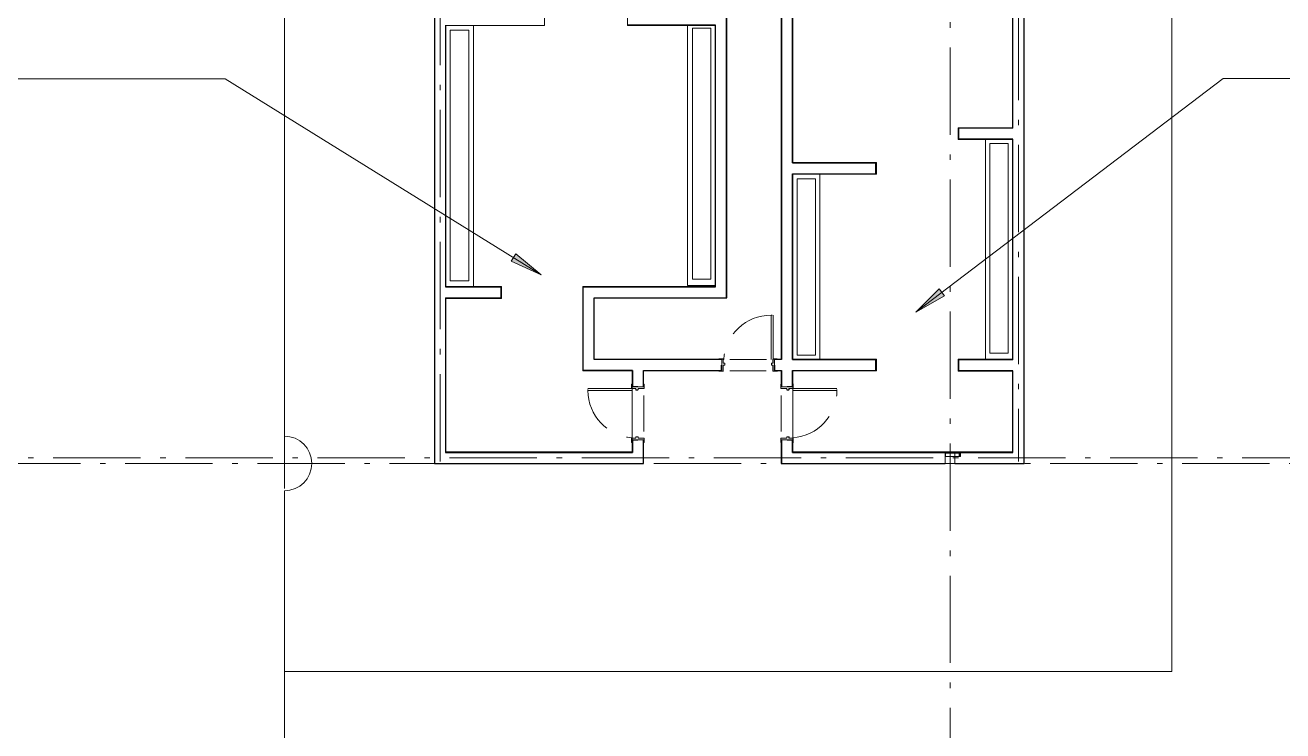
# Model space of a CAD drawing. Header units: metres. Extents: x -55 to 260, y -121 to 64.
# Drawn here: x 68.4 to 91.44, y -4.9 to 8.03 of the extents above; entities that cross this region are included whole.
import ezdxf

# ---------------------------------------------------------------- set-up
doc = ezdxf.new("R2010")
doc.units = ezdxf.units.M
doc.linetypes.add('01_Grid', pattern=[2.32, 1.6, -0.36, 0, -0.36])
doc.linetypes.add('04_Proyection', pattern=[1.2, 0.8, -0.4])
for name, color, linetype, lineweight in [('0-1', 7, 'Continuous', 5), ('03EJES-1', 1, '01_Grid', 5), ('06MUR-3', 8, 'Continuous', 25), ('06MUREXT-4', 92, 'Continuous', 15), ('07MURINT-1', 2, 'Continuous', 15), ('11PUER', 1, 'Continuous', 5), ('11PUER-4', 1, '04_Proyection', 5), ('22AMUEB', 8, 'Continuous', 5), ('32NOMZON', 2, 'Continuous', 5), ('46BANQ', 8, 'Continuous', 5), ('46BANQ-1', 253, 'Continuous', 5)]:
    doc.layers.add(name, color=color, linetype=linetype, lineweight=lineweight)

# ---------------------------------------------------------------- blocks, each defined once
blk = doc.blocks.new('22011_AR_rvt-2-A1 _ A700')
at = {"layer": '46BANQ-1'}
for p, q in [((89.408, 15.098), (89.408, -3.81)), ((73.152, 0.5), (73.152, 14.399)), ((73.152, -3.81), (73.152, -0.5)), ((89.408, -3.81), (73.152, -3.81))]:
    blk.add_line(p, q, dxfattribs=at)
blk.add_arc((73.152, 0), 0.5, 270, 90, dxfattribs=at)
blk = doc.blocks.new('Sgl - F - ENV - 3_x7_-8243981-A1 _ A700')
at = {"layer": '11PUER'}
for p, q in [((-0.535, 0.107), (-0.535, 0.114)), ((-0.535, 0.114), (-0.535, 0.107)), ((-0.534, 0.115), (-0.456, 0.115)), ((-0.534, 0.115), (-0.456, 0.115)), ((-0.534, 0.114), (-0.534, 0.107)), ((-0.534, 0.107), (-0.534, 0.114)), ((-0.457, 0.114), (-0.533, 0.114)), ((-0.457, 0.114), (-0.533, 0.114)), ((-0.533, 0.106), (-0.512, 0.106)), ((-0.512, 0.106), (-0.533, 0.106)), ((-0.512, 0.106), (-0.512, 0.106)), ((-0.512, 0.106), (-0.512, 0.106)), ((-0.456, 0.004), (-0.456, 0.113)), ((-0.455, 0.114), (-0.455, 0.004)), ((-0.431, 0.003), (-0.455, 0.003)), ((-0.431, 0.003), (-0.455, 0.003)), ((-0.454, 0.003), (-0.431, 0.003)), ((-0.454, 0.003), (-0.431, 0.003)), ((-0.43, -0.034), (-0.43, 0.002)), ((-0.43, 0.002), (-0.43, -0.034)), ((-0.429, 0.002), (-0.429, -0.035)), ((-0.429, -0.035), (-0.429, 0.002)), ((0.429, -0.035), (0.429, 0.002)), ((0.429, 0.002), (0.429, -0.035)), ((0.43, 0.002), (0.43, -0.034)), ((0.43, -0.034), (0.43, 0.002)), ((0.455, 0.003), (0.431, 0.003)), ((0.431, 0.003), (0.454, 0.003)), ((0.454, 0.003), (0.431, 0.003)), ((0.431, 0.003), (0.455, 0.003)), ((0.455, 0.004), (0.455, 0.114)), ((0.456, 0.115), (0.534, 0.115)), ((0.534, 0.115), (0.456, 0.115)), ((0.456, 0.113), (0.456, 0.004)), ((0.533, 0.114), (0.457, 0.114)), ((0.457, 0.114), (0.533, 0.114)), ((0.512, 0.106), (0.533, 0.106)), ((0.512, 0.106), (0.512, 0.106)), ((0.512, 0.106), (0.512, 0.106)), ((0.533, 0.106), (0.512, 0.106)), ((0.534, 0.107), (0.534, 0.114)), ((0.534, 0.114), (0.534, 0.107)), ((0.535, 0.114), (0.535, 0.107)), ((0.535, 0.107), (0.535, 0.114)), ((-0.535, -0.114), (-0.535, -0.107)), ((-0.534, -0.107), (-0.534, -0.114)), ((-0.499, -0.106), (-0.533, -0.106)), ((-0.533, -0.114), (-0.456, -0.114)), ((-0.456, -0.115), (-0.533, -0.115)), ((-0.499, -0.106), (-0.499, -0.106)), ((-0.457, -0.914), (-0.457, -0.107)), ((-0.456, -0.114), (-0.456, -0.037)), ((-0.456, -0.037), (-0.456, -0.106)), ((-0.455, -0.037), (-0.455, -0.114)), ((-0.455, -0.106), (-0.455, -0.037)), ((-0.454, -0.035), (-0.431, -0.035)), ((-0.431, -0.035), (-0.454, -0.035)), ((-0.43, -0.036), (-0.453, -0.036)), ((-0.43, -0.036), (-0.453, -0.036)), ((-0.419, -0.104), (-0.419, -0.914)), ((-0.26, -0.106), (-0.31, -0.106)), ((0.453, -0.036), (0.43, -0.036)), ((0.43, -0.036), (0.453, -0.036)), ((0.431, -0.035), (0.454, -0.035)), ((0.454, -0.035), (0.431, -0.035)), ((0.455, -0.104), (0.446, -0.104)), ((0.455, -0.114), (0.455, -0.037)), ((0.455, -0.037), (0.455, -0.106)), ((0.456, -0.037), (0.456, -0.114)), ((0.456, -0.106), (0.456, -0.037)), ((0.456, -0.114), (0.533, -0.114)), ((0.533, -0.115), (0.456, -0.115)), ((0.499, -0.106), (0.499, -0.106)), ((0.533, -0.106), (0.499, -0.106)), ((0.534, -0.114), (0.534, -0.107)), ((0.535, -0.107), (0.535, -0.114)), ((-0.419, -0.914), (-0.438, -0.914))]:
    blk.add_line(p, q, dxfattribs=at)
for centre, radius, start, end in [((-0.534, 0.114), 0.000753, 90, 180), ((-0.534, 0.114), 0.000753, 90, 180), ((-0.534, 0.107), 0.000977, 180, 270), ((-0.534, 0.107), 0.000977, 180, 255), ((-0.533, 0.114), 0.000555, 90, 180), ((-0.533, 0.114), 0.000555, 90, 180), ((-0.533, 0.107), 0.00056, 180, 270), ((-0.533, 0.107), 0.00056, 180, 270), ((-0.457, 0.113), 0.000924, 360, 90), ((-0.457, 0.113), 0.000924, 15, 90), ((-0.456, 0.114), 0.00152, 0, 90), ((-0.456, 0.114), 0.00152, 0, 90), ((-0.455, 0.004), 0.00102, 180, 270), ((-0.455, 0.004), 0.00102, 180, 270), ((-0.454, 0.004), 0.000651, 180, 270), ((-0.454, 0.004), 0.000651, 195, 270), ((-0.431, 0.002), 0.00141, 0, 90), ((-0.431, 0.002), 0.000647, 360, 90), ((-0.431, 0.002), 0.000647, 0, 90), ((-0.431, 0.002), 0.00141, 0, 90), ((0.431, 0.002), 0.00141, 90, 180), ((0.431, 0.002), 0.00141, 90, 180), ((0.431, 0.002), 0.000647, 90, 180), ((0.431, 0.002), 0.000647, 90, 180), ((0.454, 0.004), 0.000651, 270, 0), ((0.454, 0.004), 0.000651, 270, 345), ((0.456, 0.114), 0.00152, 90, 180), ((0.456, 0.114), 0.00152, 90, 180), ((0.455, 0.004), 0.00102, 270, 360), ((0.455, 0.004), 0.00102, 270, 360), ((0.457, 0.113), 0.000924, 90, 180), ((0.457, 0.113), 0.000924, 90, 165), ((0.533, 0.114), 0.000555, 360, 90), ((0.533, 0.114), 0.000555, 0, 90), ((0.533, 0.107), 0.00056, 270, 360), ((0.533, 0.107), 0.00056, 270, 0), ((0.534, 0.114), 0.000753, 0, 90), ((0.534, 0.114), 0.000753, 0, 90), ((0.534, 0.107), 0.000977, 270, 0), ((0.534, 0.107), 0.000977, 285, 0), ((-0.533, -0.107), 0.00124, 90, 180), ((-0.533, -0.114), 0.00113, 180, 270), ((-0.533, -0.107), 0.000647, 90, 180), ((-0.533, -0.114), 0.00072, 180, 270), ((-0.454, -0.037), 0.00203, 90, 180), ((-0.454, -0.037), 0.00203, 90, 180), ((-0.456, -0.114), 0.000592, 270, 360), ((-0.456, -0.114), 0.000832, 270, 0), ((-0.453, -0.037), 0.0014, 90, 180), ((-0.453, -0.037), 0.0014, 90, 180), ((-0.431, -0.034), 0.00068, 270, 360), ((-0.431, -0.034), 0.00068, 270, 0), ((-0.43, -0.035), 0.000999, 270, 0), ((-0.43, -0.035), 0.000999, 270, 360), ((0.43, -0.035), 0.000999, 180, 270), ((0.43, -0.035), 0.000999, 180, 270), ((0.431, -0.034), 0.00068, 180, 270), ((0.431, -0.034), 0.00068, 180, 270), ((0.453, -0.037), 0.0014, 360, 90), ((0.453, -0.037), 0.0014, 0, 90), ((0.454, -0.037), 0.00203, 0, 90), ((0.454, -0.037), 0.00203, 360, 90), ((0.456, -0.114), 0.000832, 180, 270), ((0.456, -0.114), 0.000592, 180, 270), ((0.533, -0.107), 0.00124, 0, 90), ((0.533, -0.107), 0.000647, 360, 90), ((0.533, -0.114), 0.00113, 270, 0), ((0.533, -0.114), 0.00072, 270, 360)]:
    blk.add_arc(centre, radius, start, end, dxfattribs=at)
at = {"layer": '11PUER-4'}
for p, q in [((0.333, 0.106), (-0.328, 0.106)), ((-0.335, -0.106), (0.333, -0.106))]:
    blk.add_line(p, q, dxfattribs=at)
blk.add_arc((-0.419, -0.047), 0.867, 270, 356.2268, dxfattribs=at)
blk = doc.blocks.new('Sgl - F - ENV - 3_x7_-8243983-A1 _ A700')
at = {"layer": '11PUER'}
for p, q in [((-0.535, 0.104), (-0.535, 0.111)), ((-0.535, 0.111), (-0.535, 0.104)), ((-0.534, 0.112), (-0.456, 0.112)), ((-0.534, 0.112), (-0.456, 0.112)), ((-0.534, 0.111), (-0.534, 0.104)), ((-0.534, 0.104), (-0.534, 0.111)), ((-0.457, 0.111), (-0.533, 0.111)), ((-0.457, 0.111), (-0.533, 0.111)), ((-0.533, 0.103), (-0.512, 0.103)), ((-0.512, 0.103), (-0.533, 0.103)), ((-0.512, 0.103), (-0.512, 0.103)), ((-0.512, 0.103), (-0.512, 0.103)), ((-0.456, 0.004), (-0.456, 0.11)), ((-0.456, 0.11), (-0.456, 0.004)), ((-0.455, 0.111), (-0.455, 0.004)), ((-0.455, 0.004), (-0.455, 0.111)), ((-0.431, 0.003), (-0.455, 0.003)), ((-0.431, 0.003), (-0.455, 0.003)), ((-0.454, 0.003), (-0.431, 0.003)), ((-0.454, 0.003), (-0.431, 0.003)), ((-0.43, -0.034), (-0.43, 0.002)), ((-0.43, 0.002), (-0.43, -0.034)), ((-0.429, 0.002), (-0.429, -0.035)), ((-0.429, -0.035), (-0.429, 0.002)), ((0.429, -0.035), (0.429, 0.002)), ((0.429, 0.002), (0.429, -0.035)), ((0.43, 0.002), (0.43, -0.034)), ((0.43, -0.034), (0.43, 0.002)), ((0.455, 0.003), (0.431, 0.003)), ((0.431, 0.003), (0.454, 0.003)), ((0.454, 0.003), (0.431, 0.003)), ((0.431, 0.003), (0.455, 0.003)), ((0.455, 0.004), (0.455, 0.111)), ((0.455, 0.111), (0.455, 0.004)), ((0.456, 0.112), (0.534, 0.112)), ((0.534, 0.112), (0.456, 0.112)), ((0.456, 0.11), (0.456, 0.004)), ((0.456, 0.004), (0.456, 0.11)), ((0.533, 0.111), (0.457, 0.111)), ((0.457, 0.111), (0.533, 0.111)), ((0.512, 0.103), (0.533, 0.103)), ((0.512, 0.103), (0.512, 0.103)), ((0.512, 0.103), (0.512, 0.103)), ((0.533, 0.103), (0.512, 0.103)), ((0.534, 0.104), (0.534, 0.111)), ((0.534, 0.111), (0.534, 0.104)), ((0.535, 0.111), (0.535, 0.104)), ((0.535, 0.104), (0.535, 0.111)), ((-0.535, -0.111), (-0.535, -0.104)), ((-0.535, -0.104), (-0.535, -0.111)), ((-0.534, -0.104), (-0.534, -0.111)), ((-0.534, -0.111), (-0.534, -0.104)), ((-0.499, -0.103), (-0.533, -0.103)), ((-0.533, -0.103), (-0.499, -0.103)), ((-0.533, -0.111), (-0.456, -0.111)), ((-0.533, -0.111), (-0.456, -0.111)), ((-0.456, -0.112), (-0.533, -0.112)), ((-0.456, -0.112), (-0.533, -0.112)), ((-0.499, -0.103), (-0.499, -0.103)), ((-0.499, -0.103), (-0.499, -0.103)), ((-0.457, -0.914), (-0.457, -0.104)), ((-0.456, -0.111), (-0.456, -0.037)), ((-0.456, -0.037), (-0.456, -0.111)), ((-0.455, -0.037), (-0.455, -0.111)), ((-0.455, -0.111), (-0.455, -0.037)), ((-0.454, -0.035), (-0.431, -0.035)), ((-0.431, -0.035), (-0.454, -0.035)), ((-0.43, -0.036), (-0.453, -0.036)), ((-0.43, -0.036), (-0.453, -0.036)), ((-0.419, -0.101), (-0.419, -0.914)), ((-0.26, -0.103), (-0.31, -0.103)), ((0.453, -0.036), (0.43, -0.036)), ((0.43, -0.036), (0.453, -0.036)), ((0.431, -0.035), (0.454, -0.035)), ((0.454, -0.035), (0.431, -0.035)), ((0.455, -0.101), (0.446, -0.101)), ((0.455, -0.111), (0.455, -0.037)), ((0.455, -0.037), (0.455, -0.111)), ((0.456, -0.037), (0.456, -0.111)), ((0.456, -0.111), (0.456, -0.037)), ((0.456, -0.111), (0.533, -0.111)), ((0.533, -0.111), (0.456, -0.111)), ((0.533, -0.112), (0.456, -0.112)), ((0.456, -0.112), (0.533, -0.112)), ((0.499, -0.103), (0.499, -0.103)), ((0.533, -0.103), (0.499, -0.103)), ((0.499, -0.103), (0.533, -0.103)), ((0.499, -0.103), (0.499, -0.103)), ((0.534, -0.111), (0.534, -0.104)), ((0.534, -0.104), (0.534, -0.111)), ((0.535, -0.104), (0.535, -0.111)), ((0.535, -0.111), (0.535, -0.104)), ((-0.419, -0.914), (-0.438, -0.914))]:
    blk.add_line(p, q, dxfattribs=at)
for centre, radius, start, end in [((-0.534, 0.111), 0.000753, 90, 180), ((-0.534, 0.111), 0.000753, 90, 180), ((-0.534, 0.104), 0.000977, 180, 270), ((-0.534, 0.104), 0.000977, 180, 255), ((-0.533, 0.111), 0.000555, 90, 180), ((-0.533, 0.111), 0.000555, 90, 180), ((-0.533, 0.104), 0.00056, 180, 270), ((-0.533, 0.104), 0.00056, 180, 270), ((-0.457, 0.11), 0.000924, 0, 90), ((-0.457, 0.11), 0.000924, 0, 90), ((-0.456, 0.111), 0.00152, 0, 90), ((-0.456, 0.111), 0.00152, 0, 90), ((-0.455, 0.004), 0.00102, 180, 270), ((-0.455, 0.004), 0.00102, 180, 270), ((-0.454, 0.004), 0.000651, 180, 270), ((-0.454, 0.004), 0.000651, 180, 270), ((-0.431, 0.002), 0.00141, 0, 90), ((-0.431, 0.002), 0.000647, 360, 90), ((-0.431, 0.002), 0.000647, 0, 90), ((-0.431, 0.002), 0.00141, 0, 90), ((0.431, 0.002), 0.00141, 90, 180), ((0.431, 0.002), 0.00141, 90, 180), ((0.431, 0.002), 0.000647, 90, 180), ((0.431, 0.002), 0.000647, 90, 180), ((0.454, 0.004), 0.000651, 270, 0), ((0.454, 0.004), 0.000651, 270, 0), ((0.456, 0.111), 0.00152, 90, 180), ((0.456, 0.111), 0.00152, 90, 180), ((0.455, 0.004), 0.00102, 270, 360), ((0.455, 0.004), 0.00102, 270, 360), ((0.457, 0.11), 0.000924, 90, 180), ((0.457, 0.11), 0.000924, 90, 180), ((0.533, 0.111), 0.000555, 0, 90), ((0.533, 0.111), 0.000555, 0, 90), ((0.533, 0.104), 0.00056, 270, 0), ((0.533, 0.104), 0.00056, 270, 0), ((0.534, 0.111), 0.000753, 0, 90), ((0.534, 0.111), 0.000753, 0, 90), ((0.534, 0.104), 0.000977, 270, 0), ((0.534, 0.104), 0.000977, 270, 0), ((-0.533, -0.104), 0.00124, 90, 180), ((-0.533, -0.104), 0.00124, 105, 180), ((-0.533, -0.111), 0.00113, 180, 270), ((-0.533, -0.111), 0.00113, 180, 270), ((-0.533, -0.104), 0.000647, 90, 180), ((-0.533, -0.104), 0.000647, 90, 180), ((-0.533, -0.111), 0.00072, 180, 270), ((-0.533, -0.111), 0.00072, 180, 270), ((-0.454, -0.037), 0.00203, 90, 180), ((-0.454, -0.037), 0.00203, 90, 180), ((-0.456, -0.111), 0.000592, 270, 360), ((-0.456, -0.111), 0.000832, 270, 0), ((-0.456, -0.111), 0.000832, 270, 360), ((-0.456, -0.111), 0.000592, 270, 360), ((-0.453, -0.037), 0.0014, 90, 180), ((-0.453, -0.037), 0.0014, 90, 180), ((-0.431, -0.034), 0.00068, 270, 360), ((-0.431, -0.034), 0.00068, 270, 0), ((-0.43, -0.035), 0.000999, 270, 0), ((-0.43, -0.035), 0.000999, 270, 360), ((0.43, -0.035), 0.000999, 180, 270), ((0.43, -0.035), 0.000999, 180, 270), ((0.431, -0.034), 0.00068, 180, 270), ((0.431, -0.034), 0.00068, 180, 270), ((0.453, -0.037), 0.0014, 360, 90), ((0.453, -0.037), 0.0014, 0, 90), ((0.454, -0.037), 0.00203, 0, 90), ((0.454, -0.037), 0.00203, 360, 90), ((0.456, -0.111), 0.000832, 180, 270), ((0.456, -0.111), 0.000832, 180, 270), ((0.456, -0.111), 0.000592, 180, 270), ((0.456, -0.111), 0.000592, 180, 270), ((0.533, -0.104), 0.00124, 0, 90), ((0.533, -0.104), 0.000647, 360, 90), ((0.533, -0.104), 0.000647, 360, 90), ((0.533, -0.104), 0.00124, 0, 90), ((0.533, -0.111), 0.00113, 270, 0), ((0.533, -0.111), 0.00072, 270, 360), ((0.533, -0.111), 0.00072, 270, 360), ((0.533, -0.111), 0.00113, 270, 360)]:
    blk.add_arc(centre, radius, start, end, dxfattribs=at)
at = {"layer": '11PUER-4'}
for p, q in [((0.333, 0.103), (-0.328, 0.103)), ((-0.335, -0.103), (0.333, -0.103))]:
    blk.add_line(p, q, dxfattribs=at)
blk.add_arc((-0.419, -0.047), 0.867, 270, 356.4381, dxfattribs=at)
blk = doc.blocks.new('Lavatory - Sloped_tristone rfa - Lavatory - Sloped-7781770-A1 _ A700')
at = {"layer": '22AMUEB'}
for p, q in [((2.491, 0.61), (-2.291, 0.61)), ((-2.207, 0.186), (-2.207, 0.523)), ((-2.207, 0.523), (2.39, 0.523)), ((2.39, 0.523), (2.39, 0.186)), ((2.39, 0.186), (-2.207, 0.186))]:
    blk.add_line(p, q, dxfattribs=at)
blk = doc.blocks.new('Lavatory - Sloped_tristone rfa - Lavatory - Sloped-V792-A1 _ A700')
at = {"layer": '22AMUEB'}
for p, q in [((2.441, 0.61), (-2.32, 0.61)), ((-2.32, 0.61), (-2.32, 0.106)), ((-2.207, 0.186), (-2.207, 0.523)), ((-2.207, 0.523), (2.39, 0.523)), ((2.39, 0.523), (2.39, 0.186)), ((2.39, 0.186), (-2.207, 0.186))]:
    blk.add_line(p, q, dxfattribs=at)
blk = doc.blocks.new('Lavatory - Sloped_tristone B2 rfa - Lavatory - Sloped-7814301-A1 _ A700')
at = {"layer": '22AMUEB'}
for p, q in [((2.165, 0.603), (-1.86, 0.603)), ((-1.75, 0.186), (-1.75, 0.523)), ((-1.75, 0.523), (2.094, 0.523)), ((2.094, 0.523), (2.094, 0.186)), ((2.094, 0.186), (-1.75, 0.186))]:
    blk.add_line(p, q, dxfattribs=at)
blk = doc.blocks.new('Sgl - F - ENV - 3_x7_-8243982-A1 _ A700')
at = {"layer": '11PUER'}
h = blk.add_hatch(dxfattribs=at)
h.set_pattern_fill('FP_36', color=256, style=0, pattern_type=2)
h.set_pattern_definition([(135, (0.9172, -82.358), (-1.79605, -1.79605), []), (135, (0.9172, -81.723), (-3.5921, 2e-16), []), (135, (0.9172, -82.993), (-3.5921, 2e-16), [])])
h.paths.add_polyline_path([(-0.455, -0.004), (-0.456, -0.004), (-0.455, -0.114)])
for p, q in [((-0.457, 0.914), (-0.457, 0.107)), ((-0.419, 0.914), (-0.438, 0.914)), ((-0.419, 0.104), (-0.419, 0.914)), ((-0.535, 0.114), (-0.535, 0.107)), ((-0.534, 0.107), (-0.534, 0.114)), ((-0.456, 0.115), (-0.533, 0.115)), ((-0.533, 0.114), (-0.456, 0.114)), ((-0.499, 0.106), (-0.533, 0.106)), ((-0.499, 0.106), (-0.499, 0.106)), ((-0.456, 0.114), (-0.456, 0.037)), ((-0.456, 0.037), (-0.456, 0.106)), ((-0.455, 0.037), (-0.455, 0.114)), ((-0.455, 0.106), (-0.455, 0.037)), ((-0.454, 0.035), (-0.431, 0.035)), ((-0.431, 0.035), (-0.454, 0.035)), ((-0.43, 0.036), (-0.453, 0.036)), ((-0.43, 0.036), (-0.453, 0.036)), ((-0.43, 0.034), (-0.43, -0.002)), ((-0.43, -0.002), (-0.43, 0.034)), ((-0.429, -0.002), (-0.429, 0.035)), ((-0.429, 0.035), (-0.429, -0.002)), ((-0.26, 0.106), (-0.31, 0.106)), ((0.429, 0.035), (0.429, -0.002)), ((0.429, -0.002), (0.429, 0.035)), ((0.453, 0.036), (0.43, 0.036)), ((0.43, 0.036), (0.453, 0.036)), ((0.43, -0.002), (0.43, 0.034)), ((0.43, 0.034), (0.43, -0.002)), ((0.431, 0.035), (0.454, 0.035)), ((0.454, 0.035), (0.431, 0.035)), ((0.455, 0.104), (0.446, 0.104)), ((0.455, 0.114), (0.455, 0.037)), ((0.455, 0.037), (0.455, 0.106)), ((0.533, 0.115), (0.456, 0.115)), ((0.456, 0.037), (0.456, 0.114)), ((0.456, 0.114), (0.533, 0.114)), ((0.456, 0.106), (0.456, 0.037)), ((0.533, 0.106), (0.499, 0.106)), ((0.499, 0.106), (0.499, 0.106)), ((0.534, 0.114), (0.534, 0.107)), ((0.535, 0.107), (0.535, 0.114)), ((-0.535, -0.107), (-0.535, -0.114)), ((-0.535, -0.114), (-0.535, -0.107)), ((-0.534, -0.114), (-0.534, -0.107)), ((-0.534, -0.107), (-0.534, -0.114)), ((-0.534, -0.115), (-0.456, -0.115)), ((-0.534, -0.115), (-0.456, -0.115)), ((-0.533, -0.106), (-0.512, -0.106)), ((-0.512, -0.106), (-0.533, -0.106)), ((-0.457, -0.114), (-0.533, -0.114)), ((-0.457, -0.114), (-0.533, -0.114)), ((-0.512, -0.106), (-0.512, -0.106)), ((-0.512, -0.106), (-0.512, -0.106)), ((-0.456, -0.004), (-0.456, -0.113)), ((-0.431, -0.003), (-0.455, -0.003)), ((-0.431, -0.003), (-0.455, -0.003)), ((-0.455, -0.114), (-0.455, -0.004)), ((-0.454, -0.003), (-0.431, -0.003)), ((-0.454, -0.003), (-0.431, -0.003)), ((0.431, -0.003), (0.454, -0.003)), ((0.455, -0.003), (0.431, -0.003)), ((0.431, -0.003), (0.455, -0.003)), ((0.454, -0.003), (0.431, -0.003)), ((0.455, -0.004), (0.455, -0.114)), ((0.456, -0.113), (0.456, -0.004)), ((0.456, -0.115), (0.534, -0.115)), ((0.534, -0.115), (0.456, -0.115)), ((0.533, -0.114), (0.457, -0.114)), ((0.457, -0.114), (0.533, -0.114)), ((0.512, -0.106), (0.512, -0.106)), ((0.512, -0.106), (0.533, -0.106)), ((0.533, -0.106), (0.512, -0.106)), ((0.512, -0.106), (0.512, -0.106)), ((0.534, -0.107), (0.534, -0.114)), ((0.534, -0.114), (0.534, -0.107)), ((0.535, -0.114), (0.535, -0.107)), ((0.535, -0.107), (0.535, -0.114))]:
    blk.add_line(p, q, dxfattribs=at)
for centre, radius, start, end in [((-0.533, 0.114), 0.00113, 90, 180), ((-0.533, 0.107), 0.00124, 180, 270), ((-0.533, 0.114), 0.00072, 90, 180), ((-0.533, 0.107), 0.000647, 180, 270), ((-0.456, 0.114), 0.000832, 0, 90), ((-0.456, 0.114), 0.000592, 0, 90), ((-0.454, 0.037), 0.00203, 180, 270), ((-0.454, 0.037), 0.00203, 180, 270), ((-0.453, 0.037), 0.0014, 180, 270), ((-0.453, 0.037), 0.0014, 180, 270), ((-0.431, 0.034), 0.00068, 0, 90), ((-0.431, 0.034), 0.00068, 360, 90), ((-0.43, 0.035), 0.000999, 360, 90), ((-0.43, 0.035), 0.000999, 0, 90), ((0.43, 0.035), 0.000999, 90, 180), ((0.43, 0.035), 0.000999, 90, 180), ((0.431, 0.034), 0.00068, 90, 180), ((0.431, 0.034), 0.00068, 90, 180), ((0.453, 0.037), 0.0014, 270, 0), ((0.453, 0.037), 0.0014, 270, 360), ((0.454, 0.037), 0.00203, 270, 360), ((0.454, 0.037), 0.00203, 270, 0), ((0.456, 0.114), 0.000832, 90, 180), ((0.456, 0.114), 0.000592, 90, 180), ((0.533, 0.114), 0.00113, 0, 90), ((0.533, 0.114), 0.00072, 0, 90), ((0.533, 0.107), 0.000647, 270, 0), ((0.533, 0.107), 0.00124, 270, 360), ((-0.534, -0.107), 0.000977, 90, 180), ((-0.534, -0.107), 0.000977, 105, 180), ((-0.534, -0.114), 0.000753, 180, 270), ((-0.534, -0.114), 0.000753, 180, 270), ((-0.533, -0.107), 0.00056, 90, 180), ((-0.533, -0.107), 0.00056, 90, 180), ((-0.533, -0.114), 0.000555, 180, 270), ((-0.533, -0.114), 0.000555, 180, 270), ((-0.457, -0.113), 0.000924, 270, 0), ((-0.457, -0.113), 0.000924, 270, 345), ((-0.455, -0.004), 0.00102, 90, 180), ((-0.455, -0.004), 0.00102, 90, 180), ((-0.456, -0.114), 0.00152, 270, 360), ((-0.456, -0.114), 0.00152, 270, 360), ((-0.454, -0.004), 0.000651, 90, 180), ((-0.454, -0.004), 0.000651, 90, 165), ((-0.431, -0.002), 0.000647, 270, 0), ((-0.431, -0.002), 0.00141, 270, 360), ((-0.431, -0.002), 0.00141, 270, 360), ((-0.431, -0.002), 0.000647, 270, 360), ((0.431, -0.002), 0.00141, 180, 270), ((0.431, -0.002), 0.00141, 180, 270), ((0.431, -0.002), 0.000647, 180, 270), ((0.431, -0.002), 0.000647, 180, 270), ((0.454, -0.004), 0.000651, 360, 90), ((0.454, -0.004), 0.000651, 15, 90), ((0.455, -0.004), 0.00102, 0, 90), ((0.455, -0.004), 0.00102, 0, 90), ((0.456, -0.114), 0.00152, 180, 270), ((0.456, -0.114), 0.00152, 180, 270), ((0.457, -0.113), 0.000924, 180, 270), ((0.457, -0.113), 0.000924, 195, 270), ((0.533, -0.107), 0.00056, 0, 90), ((0.533, -0.107), 0.00056, 0, 90), ((0.533, -0.114), 0.000555, 270, 0), ((0.533, -0.114), 0.000555, 270, 0), ((0.534, -0.107), 0.000977, 360, 90), ((0.534, -0.107), 0.000977, 0, 75), ((0.534, -0.114), 0.000753, 270, 360), ((0.534, -0.114), 0.000753, 270, 0)]:
    blk.add_arc(centre, radius, start, end, dxfattribs=at)
at = {"layer": '11PUER-4'}
for p, q in [((-0.335, 0.106), (0.333, 0.106)), ((0.333, -0.106), (-0.328, -0.106))]:
    blk.add_line(p, q, dxfattribs=at)
blk.add_arc((-0.419, 0.047), 0.867, 3.7732, 90, dxfattribs=at)
blk = doc.blocks.new('Lavatory - Sloped_tristone B1 rfa - Lavatory - Sloped-7803513-A1 _ A700')
at = {"layer": '22AMUEB'}
for p, q in [((1.815, 0.603), (-1.572, 0.603)), ((-1.49, 0.186), (-1.49, 0.523)), ((-1.49, 0.523), (1.745, 0.523)), ((1.745, 0.523), (1.745, 0.186)), ((1.745, 0.186), (-1.49, 0.186))]:
    blk.add_line(p, q, dxfattribs=at)

msp = doc.modelspace()

# ---------------------------------------------------------------- hatches: boundary and pattern name
at = {"layer": '32NOMZON'}
for points in [[(77.8566, 3.4561), (77.3883, 3.8393), (77.305, 3.705)], [(84.7161, 2.7729), (85.2415, 3.0732), (85.1459, 3.199)]]:
    msp.add_hatch(color=256, dxfattribs=at).paths.add_polyline_path(points)

# ---------------------------------------------------------------- linework, layer by layer
at = {"layer": '03EJES-1'}
for p, q in [((73.152, -60.96), (73.152, 60.3168)), ((85.344, -117.3961), (85.344, 60.3168)), ((76.0011, 0.0387), (76.0011, 52.3162)), ((86.5963, 51.8195), (86.5963, 0.0387)), ((97.137, 0.1016), (-40.5713, 0.1016)), ((195.2564, -0.001), (-51.4051, -0.001))]:
    msp.add_line(p, q, dxfattribs=at)
at = {"layer": '06MUR-3'}
for p, q in [((75.8984, 15.0993), (75.8984, -0.001)), ((81.2514, 3.0324), (81.2514, 15.0993)), ((82.2534, 15.0983), (82.2534, 1.9047)), ((82.4566, 5.5093), (82.4566, 15.0983)), ((86.4966, 6.1438), (86.4966, 15.0983)), ((86.6998, -0.001), (86.6998, 15.0983)), ((76.1016, 8.0322), (76.1016, 3.2354)), ((81.0482, 8.0322), (79.4437, 8.0322)), ((81.0482, 3.2366), (81.0482, 8.0322)), ((85.5014, 6.1438), (85.5014, 5.9406)), ((86.4966, 6.1438), (85.5014, 6.1438)), ((86.4966, 5.9406), (85.5014, 5.9406)), ((86.4966, 1.9018), (86.4966, 5.9406)), ((82.4566, 5.5093), (83.9874, 5.5093)), ((82.4566, 1.9047), (82.4566, 5.3061)), ((82.4566, 5.3061), (83.9874, 5.3061)), ((83.9874, 5.3061), (83.9874, 5.5093)), ((76.1016, 3.2354), (77.12, 3.2354)), ((77.12, 3.0322), (77.12, 3.2354)), ((78.6228, 3.2366), (81.0482, 3.2366)), ((78.6228, 1.7015), (78.6228, 3.2366)), ((81.2524, 3.2366), (81.2514, 3.2366)), ((81.2524, 3.2366), (81.2524, 3.2436)), ((76.1016, 3.0322), (76.1016, 0.2032)), ((76.1016, 3.0322), (77.12, 3.0322)), ((78.826, 3.0334), (81.2524, 3.0334)), ((78.826, 1.9047), (78.826, 3.0334)), ((81.2514, 3.0324), (81.2524, 3.0324)), ((81.2524, 3.0324), (81.2524, 3.0334)), ((79.7302, 1.9047), (78.826, 1.9047)), ((79.527, 1.9057), (79.52, 1.9057)), ((79.527, 1.9057), (79.527, 1.9047)), ((79.7302, 1.9047), (79.7302, 1.9057)), ((79.7312, 1.9047), (79.7312, 1.9057)), ((81.1613, 1.9047), (79.7312, 1.9047)), ((82.2534, 1.9047), (82.1298, 1.9047)), ((82.4566, 1.9047), (83.9874, 1.9047)), ((83.9874, 1.7015), (83.9874, 1.9047)), ((85.5014, 1.9018), (85.5014, 1.6986)), ((86.4966, 1.9018), (85.5014, 1.9018)), ((79.527, 1.7015), (78.6228, 1.7015)), ((79.527, 1.7015), (79.527, 1.4084)), ((79.7302, 1.4014), (79.7302, 1.7015)), ((79.7302, 1.7015), (81.1603, 1.7015)), ((81.1613, 1.8031), (81.1603, 1.8031)), ((81.1603, 1.7015), (81.1603, 1.8031)), ((82.1308, 1.8031), (82.1298, 1.8031)), ((82.1308, 1.8031), (82.1308, 1.7015)), ((82.1308, 1.7015), (82.2534, 1.7015)), ((82.2534, 1.7015), (82.2534, 1.4014)), ((82.4566, 1.4084), (82.4566, 1.7015)), ((82.4566, 1.7015), (83.9874, 1.7015)), ((86.4966, 1.6986), (85.5014, 1.6986)), ((86.4966, 0.2032), (86.4966, 1.6986)), ((79.527, 1.4084), (79.6256, 1.4084)), ((79.6256, 1.4014), (79.6256, 1.4084)), ((82.358, 1.4084), (82.4566, 1.4084)), ((82.358, 1.4084), (82.358, 1.4014)), ((79.527, 0.4259), (79.527, 0.2032)), ((79.6256, 0.4259), (79.527, 0.4259)), ((79.6256, 0.4259), (79.6256, 0.4329)), ((79.7302, -0.001), (79.7302, 0.4329)), ((82.2534, 0.4329), (82.2534, -0.001)), ((82.358, 0.4329), (82.358, 0.4259)), ((82.4566, 0.4259), (82.358, 0.4259)), ((82.4566, 0.2032), (82.4566, 0.4259)), ((76.1016, 0.2032), (79.527, 0.2032)), ((79.7312, 0.2032), (79.7302, 0.2032)), ((79.7312, 0.2032), (79.7312, 0.2102)), ((82.2524, 0.2102), (82.2524, 0.2032)), ((82.2534, 0.2032), (82.2524, 0.2032)), ((82.4566, 0.2032), (86.4966, 0.2032)), ((85.2551, 0.2032), (85.2551, 0.127)), ((85.5155, 0.1905), (85.2551, 0.1905)), ((85.5155, 0.127), (85.5155, 0.1905)), ((85.5282, 0.127), (85.5282, 0.2032)), ((75.8974, 0), (75.8974, -0.001)), ((75.8974, 0), (79.7312, 0)), ((75.8974, -0.001), (75.8984, -0.001)), ((76.1016, -0.001), (76.1016, 0)), ((76.1016, -0.001), (76.1086, -0.001)), ((79.7302, -0.001), (79.7312, -0.001)), ((79.7312, -0.001), (79.7312, 0)), ((82.2524, 0), (85.2551, 0)), ((82.2524, 0), (82.2524, -0.001)), ((82.2524, -0.001), (82.2534, -0.001)), ((85.4329, 0), (86.7008, 0)), ((86.4896, -0.001), (86.4966, -0.001)), ((86.4966, 0), (86.4966, -0.001)), ((86.6998, -0.001), (86.7008, -0.001)), ((86.7008, -0.001), (86.7008, 0))]:
    msp.add_line(p, q, dxfattribs=at)
at = {"layer": '06MUREXT-4'}
for p, q in [((75.8974, 15.0993), (75.8974, 0)), ((81.2524, 3.0334), (81.2524, 15.0993)), ((82.2524, 15.0983), (82.2524, 1.9057)), ((82.4636, 5.5163), (82.4636, 15.0151)), ((86.4896, 15.0151), (86.4896, 6.1508)), ((86.7008, 0), (86.7008, 15.0983)), ((77.9173, 8.0252), (77.9173, 8.2424)), ((79.4367, 8.2424), (79.4367, 8.0252)), ((76.1086, 3.2424), (76.1086, 8.0252)), ((76.1086, 8.0252), (77.9173, 8.0252)), ((79.4367, 8.0252), (81.0412, 8.0252)), ((81.0412, 8.0252), (81.0412, 3.2436)), ((86.4896, 6.1508), (85.4944, 6.1508)), ((85.4944, 6.1508), (85.4944, 5.9336)), ((85.4944, 5.9336), (86.4896, 5.9336)), ((86.4896, 5.9336), (86.4896, 1.9088)), ((83.9944, 5.5163), (82.4636, 5.5163)), ((82.4636, 1.9117), (82.4636, 5.2991)), ((82.4636, 5.2991), (83.9944, 5.2991)), ((83.9944, 5.2991), (83.9944, 5.5163)), ((77.127, 3.2424), (76.1086, 3.2424)), ((77.127, 3.0252), (77.127, 3.2424)), ((81.0412, 3.2436), (78.6158, 3.2436)), ((78.6158, 3.2436), (78.6158, 1.6945)), ((76.1086, 0.2102), (76.1086, 3.0252)), ((76.1086, 3.0252), (77.127, 3.0252)), ((78.827, 3.0324), (81.2514, 3.0324)), ((78.827, 1.9057), (78.827, 3.0324)), ((81.1613, 1.9057), (78.827, 1.9057)), ((81.1613, 1.7005), (81.1613, 1.9057)), ((82.2524, 1.9057), (82.1298, 1.9057)), ((82.1298, 1.9057), (82.1298, 1.7005)), ((83.9944, 1.9117), (82.4636, 1.9117)), ((83.9944, 1.6945), (83.9944, 1.9117)), ((86.4896, 1.9088), (85.4944, 1.9088)), ((85.4944, 1.9088), (85.4944, 1.6916)), ((78.6158, 1.6945), (79.52, 1.6945)), ((79.52, 1.6945), (79.52, 1.4014)), ((79.7312, 1.4014), (79.7312, 1.7005)), ((79.7312, 1.7005), (81.1613, 1.7005)), ((82.1298, 1.7005), (82.2524, 1.7005)), ((82.2524, 1.7005), (82.2524, 1.4014)), ((82.4636, 1.4014), (82.4636, 1.6945)), ((82.4636, 1.6945), (83.9944, 1.6945)), ((85.4944, 1.6916), (86.4896, 1.6916)), ((86.4896, 1.6916), (86.4896, 0.2102)), ((79.52, 1.4014), (79.7312, 1.4014)), ((82.2524, 1.4014), (82.4636, 1.4014)), ((79.52, 0.4329), (79.52, 0.2102)), ((79.7312, 0.4329), (79.52, 0.4329)), ((79.7312, 0), (79.7312, 0.4329)), ((82.4636, 0.4329), (82.2524, 0.4329)), ((82.2524, 0.4329), (82.2524, 0)), ((82.4636, 0.2102), (82.4636, 0.4329)), ((79.52, 0.2102), (76.1086, 0.2102)), ((85.2551, 0.2102), (82.4636, 0.2102)), ((85.2551, -0.001), (85.2551, 0.127)), ((86.4896, 0.2102), (85.4329, 0.2102)), ((85.4329, 0.2102), (85.4329, -0.001)), ((75.8984, -0.001), (79.7302, -0.001)), ((82.2534, -0.001), (85.2551, -0.001)), ((85.4329, -0.001), (86.6998, -0.001))]:
    msp.add_line(p, q, dxfattribs=at)
at = {"layer": '07MURINT-1'}
for p, q in [((85.4329, 0.2102), (85.2551, 0.2102)), ((85.2551, 0.127), (85.5352, 0.127)), ((85.5352, 0.127), (85.5352, 0.2102))]:
    msp.add_line(p, q, dxfattribs=at)
at = {"layer": '32NOMZON'}
for p, q in [((72.0643, 7.0457), (67.0546, 7.0457)), ((77.8566, 3.4561), (72.0643, 7.0457)), ((84.7161, 2.7729), (90.3481, 7.0554)), ((90.3481, 7.0554), (94.5279, 7.0554)), ((77.3883, 3.8393), (77.305, 3.705)), ((77.305, 3.705), (77.8566, 3.4561)), ((77.8566, 3.4561), (77.3883, 3.8393)), ((85.1459, 3.199), (84.7161, 2.7729)), ((84.7161, 2.7729), (85.2415, 3.0732)), ((85.2415, 3.0732), (85.1459, 3.199))]:
    msp.add_line(p, q, dxfattribs=at)
at = {"layer": '46BANQ'}
for p, q in [((79.52, 0.4329), (79.52, 1.4014)), ((82.4636, 1.4014), (82.4636, 0.4329))]:
    msp.add_line(p, q, dxfattribs=at)

# ---------------------------------------------------------------- block references
at = {"layer": '0-1'}
msp.add_blockref('22011_AR_rvt-2-A1 _ A700', (0, 0), dxfattribs=at)
at = {"layer": '11PUER-4'}
for name, p, rotation in [('Sgl - F - ENV - 3_x7_-8243983-A1 _ A700', (81.6455, 1.8031), 180), ('Sgl - F - ENV - 3_x7_-8243981-A1 _ A700', (79.6256, 0.9172), 270), ('Sgl - F - ENV - 3_x7_-8243982-A1 _ A700', (82.358, 0.9172), 269.9999999999999)]:
    msp.add_blockref(name, p, dxfattribs=dict(at, rotation=rotation))
at = {"layer": '22AMUEB'}
for name, p, rotation in [('Lavatory - Sloped_tristone rfa - Lavatory - Sloped-7781770-A1 _ A700', (76.003, 5.7337), 269.9999999999999), ('Lavatory - Sloped_tristone rfa - Lavatory - Sloped-V792-A1 _ A700', (81.1468, 5.5842), 89.99999999999991), ('Lavatory - Sloped_tristone B2 rfa - Lavatory - Sloped-7814301-A1 _ A700', (86.5952, 3.7685), 89.99999999999991), ('Lavatory - Sloped_tristone B1 rfa - Lavatory - Sloped-7803513-A1 _ A700', (82.358, 3.7267), 269.9999999999999)]:
    msp.add_blockref(name, p, dxfattribs=dict(at, rotation=rotation))

doc.saveas('drawing.dxf')
